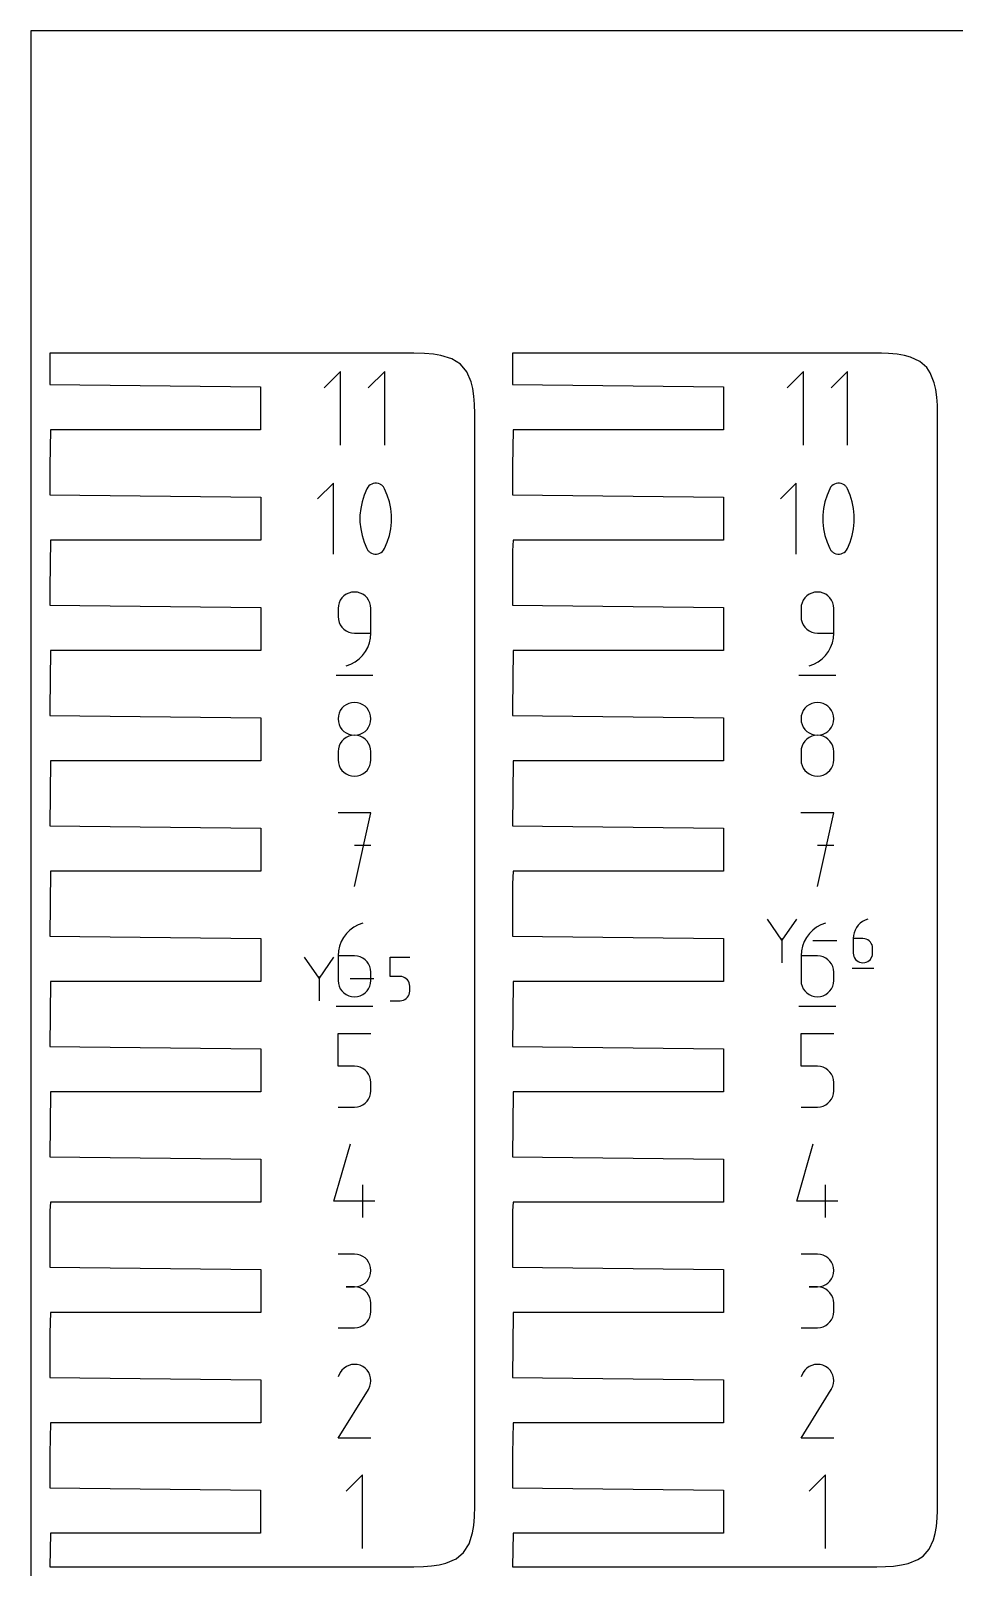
# Model space of a CAD drawing. Extents: x 0 to 38, y 0 to 25.5.
# Drawn here: x 0 to 3.04, y 20.44 to 25.5 of the extents above; entities that cross this region are included whole.
import ezdxf

# ---------------------------------------------------------------- set-up
doc = ezdxf.new("R2010")
doc.units = 0

msp = doc.modelspace()

# ---------------------------------------------------------------- linework, layer by layer
at = {"layer": 'annotation', "color": 1}
for p, q in [((1.020674, 24.377282), (0.966608, 24.3232)), ((1.020674, 24.134082), (1.020674, 24.377282)), ((1.165941, 24.377282), (1.111874, 24.3232)), ((1.165941, 24.134082), (1.165941, 24.377282)), ((2.545674, 24.377282), (2.491608, 24.3232)), ((2.545674, 24.134082), (2.545674, 24.377282)), ((2.690941, 24.377282), (2.636874, 24.3232)), ((2.690941, 24.134082), (2.690941, 24.377282)), ((0.996891, 24.009028), (0.944878, 23.957)), ((0.996891, 23.775063), (0.996891, 24.009028)), ((1.123105, 24.005971), (1.118227, 24.0033)), ((1.128352, 24.007775), (1.123105, 24.005971)), ((1.133845, 24.008671), (1.128352, 24.007775)), ((1.139458, 24.008618), (1.133845, 24.008671)), ((1.145068, 24.007573), (1.139458, 24.008618)), ((1.150548, 24.005497), (1.145068, 24.007573)), ((1.152646, 24.004394), (1.150548, 24.005497)), ((1.150548, 24.005497), (1.150548, 24.005497)), ((1.15466, 24.003128), (1.152646, 24.004394)), ((2.521891, 24.009028), (2.469878, 23.957)), ((2.521891, 23.775063), (2.521891, 24.009028)), ((2.648104, 24.005971), (2.643227, 24.0033)), ((2.653352, 24.007775), (2.648104, 24.005971)), ((2.658845, 24.008671), (2.653352, 24.007775)), ((2.664458, 24.008618), (2.658845, 24.008671)), ((2.670067, 24.007573), (2.664458, 24.008618)), ((2.675548, 24.005497), (2.670067, 24.007573)), ((2.677646, 24.004394), (2.675548, 24.005497)), ((2.675548, 24.005497), (2.675548, 24.005497)), ((2.67966, 24.003128), (2.677646, 24.004394)), ((1.098091, 23.969411), (1.091365, 23.947709)), ((1.10706, 23.990501), (1.098091, 23.969411)), ((1.11008, 23.995524), (1.10706, 23.990501)), ((1.10706, 23.990501), (1.10706, 23.990501)), ((1.113844, 23.999804), (1.11008, 23.995524)), ((1.118227, 24.0033), (1.113844, 23.999804)), ((1.156579, 24.001707), (1.15466, 24.003128)), ((1.158393, 24.000143), (1.156579, 24.001707)), ((1.160094, 23.998445), (1.158393, 24.000143)), ((1.16167, 23.996624), (1.160094, 23.998445)), ((1.163113, 23.994688), (1.16167, 23.996624)), ((1.164412, 23.992649), (1.163113, 23.994688)), ((1.165558, 23.990516), (1.164412, 23.992649)), ((1.17457, 23.969382), (1.165558, 23.990516)), ((1.165558, 23.990516), (1.165558, 23.990516)), ((1.181329, 23.947647), (1.17457, 23.969382)), ((2.623091, 23.969411), (2.616365, 23.947709)), ((2.63206, 23.990501), (2.623091, 23.969411)), ((2.63508, 23.995524), (2.63206, 23.990501)), ((2.63206, 23.990501), (2.63206, 23.990501)), ((2.638844, 23.999804), (2.63508, 23.995524)), ((2.643227, 24.0033), (2.638844, 23.999804)), ((2.681579, 24.001707), (2.67966, 24.003128)), ((2.683393, 24.000143), (2.681579, 24.001707)), ((2.685093, 23.998445), (2.683393, 24.000143)), ((2.68667, 23.996624), (2.685093, 23.998445)), ((2.688113, 23.994688), (2.68667, 23.996624)), ((2.689412, 23.992649), (2.688113, 23.994688)), ((2.690558, 23.990516), (2.689412, 23.992649)), ((2.69957, 23.969382), (2.690558, 23.990516)), ((2.690558, 23.990516), (2.690558, 23.990516)), ((2.706329, 23.947647), (2.69957, 23.969382)), ((1.08688, 23.925568), (1.084638, 23.903162)), ((1.084638, 23.903162), (1.084638, 23.880663)), ((1.091365, 23.947709), (1.08688, 23.925568)), ((1.185835, 23.925485), (1.181329, 23.947647)), ((1.188088, 23.903068), (1.185835, 23.925485)), ((1.188088, 23.880569), (1.188088, 23.903068)), ((2.61188, 23.925568), (2.609638, 23.903162)), ((2.609638, 23.903162), (2.609638, 23.880663)), ((2.616365, 23.947709), (2.61188, 23.925568)), ((2.710835, 23.925485), (2.706329, 23.947647)), ((2.713088, 23.903068), (2.710835, 23.925485)), ((2.713088, 23.880569), (2.713088, 23.903068)), ((1.084638, 23.880663), (1.08688, 23.858244)), ((1.08688, 23.858244), (1.091365, 23.83608)), ((1.181329, 23.836018), (1.185835, 23.858161)), ((1.185835, 23.858161), (1.188088, 23.880569)), ((2.609638, 23.880663), (2.61188, 23.858244)), ((2.61188, 23.858244), (2.616365, 23.83608)), ((2.706329, 23.836018), (2.710835, 23.858161)), ((2.710835, 23.858161), (2.713088, 23.880569)), ((1.091365, 23.83608), (1.098091, 23.814341)), ((1.098091, 23.814341), (1.10706, 23.793203)), ((1.165558, 23.793218), (1.17457, 23.814313)), ((1.17457, 23.814313), (1.181329, 23.836018)), ((2.616365, 23.83608), (2.623091, 23.814341)), ((2.623091, 23.814341), (2.63206, 23.793203)), ((2.690558, 23.793218), (2.69957, 23.814313)), ((2.69957, 23.814313), (2.706329, 23.836018)), ((1.10706, 23.793203), (1.10706, 23.793203)), ((1.10706, 23.793203), (1.108202, 23.791074)), ((1.108202, 23.791074), (1.109491, 23.789045)), ((1.109491, 23.789045), (1.110923, 23.787122)), ((1.110923, 23.787122), (1.112492, 23.785311)), ((1.112492, 23.785311), (1.114193, 23.783618)), ((1.114193, 23.783618), (1.11602, 23.782049)), ((1.11602, 23.782049), (1.117967, 23.78061)), ((1.117967, 23.78061), (1.120029, 23.779308)), ((1.120029, 23.779308), (1.122201, 23.778149)), ((1.122201, 23.778149), (1.122201, 23.778149)), ((1.122201, 23.778149), (1.127639, 23.776117)), ((1.127639, 23.776117), (1.133216, 23.775107)), ((1.133216, 23.775107), (1.138806, 23.775078)), ((1.138806, 23.775078), (1.144282, 23.775991)), ((1.144282, 23.775991), (1.14952, 23.777802)), ((1.14952, 23.777802), (1.154393, 23.780472)), ((1.154393, 23.780472), (1.158774, 23.783958)), ((1.158774, 23.783958), (1.162538, 23.788221)), ((1.162538, 23.788221), (1.165558, 23.793218)), ((1.165558, 23.793218), (1.165558, 23.793218)), ((2.63206, 23.793203), (2.63206, 23.793203)), ((2.63206, 23.793203), (2.633201, 23.791074)), ((2.633201, 23.791074), (2.634491, 23.789045)), ((2.634491, 23.789045), (2.635923, 23.787122)), ((2.635923, 23.787122), (2.637492, 23.785311)), ((2.637492, 23.785311), (2.639193, 23.783618)), ((2.639193, 23.783618), (2.641019, 23.782049)), ((2.641019, 23.782049), (2.642967, 23.78061)), ((2.642967, 23.78061), (2.645029, 23.779308)), ((2.645029, 23.779308), (2.647201, 23.778149)), ((2.647201, 23.778149), (2.647201, 23.778149)), ((2.647201, 23.778149), (2.652639, 23.776117)), ((2.652639, 23.776117), (2.658216, 23.775107)), ((2.658216, 23.775107), (2.663805, 23.775078)), ((2.663805, 23.775078), (2.669282, 23.775991)), ((2.669282, 23.775991), (2.67452, 23.777802)), ((2.67452, 23.777802), (2.679392, 23.780472)), ((2.679392, 23.780472), (2.683774, 23.783958)), ((2.683774, 23.783958), (2.687537, 23.788221)), ((2.687537, 23.788221), (2.690558, 23.793218)), ((2.690558, 23.793218), (2.690558, 23.793218)), ((1.066454, 23.650009), (1.056761, 23.649137)), ((1.076167, 23.649137), (1.066454, 23.650009)), ((1.066454, 23.650009), (1.066454, 23.650009)), ((2.591454, 23.650009), (2.581761, 23.649137)), ((2.601167, 23.649137), (2.591454, 23.650009)), ((2.591454, 23.650009), (2.591454, 23.650009)), ((1.013321, 23.605643), (1.012449, 23.595927)), ((1.015834, 23.61479), (1.013321, 23.605643)), ((1.019834, 23.623214), (1.015834, 23.61479)), ((1.025168, 23.630763), (1.019834, 23.623214)), ((1.031682, 23.637283), (1.025168, 23.630763)), ((1.039221, 23.642621), (1.031682, 23.637283)), ((1.047632, 23.646623), (1.039221, 23.642621)), ((1.056761, 23.649137), (1.047632, 23.646623)), ((1.085307, 23.646623), (1.076167, 23.649137)), ((1.093721, 23.642621), (1.085307, 23.646623)), ((1.101258, 23.637283), (1.093721, 23.642621)), ((1.107765, 23.630763), (1.101258, 23.637283)), ((1.113091, 23.623214), (1.107765, 23.630763)), ((1.117083, 23.61479), (1.113091, 23.623214)), ((1.11959, 23.605643), (1.117083, 23.61479)), ((1.12046, 23.595927), (1.11959, 23.605643)), ((2.538321, 23.605643), (2.537449, 23.595927)), ((2.540834, 23.61479), (2.538321, 23.605643)), ((2.544834, 23.623214), (2.540834, 23.61479)), ((2.550168, 23.630763), (2.544834, 23.623214)), ((2.556682, 23.637283), (2.550168, 23.630763)), ((2.564221, 23.642621), (2.556682, 23.637283)), ((2.572632, 23.646623), (2.564221, 23.642621)), ((2.581761, 23.649137), (2.572632, 23.646623)), ((2.610307, 23.646623), (2.601167, 23.649137)), ((2.618721, 23.642621), (2.610307, 23.646623)), ((2.626258, 23.637283), (2.618721, 23.642621)), ((2.632765, 23.630763), (2.626258, 23.637283)), ((2.638091, 23.623214), (2.632765, 23.630763)), ((2.642083, 23.61479), (2.638091, 23.623214)), ((2.64459, 23.605643), (2.642083, 23.61479)), ((2.64546, 23.595927), (2.64459, 23.605643)), ((1.012449, 23.595927), (1.012449, 23.568887)), ((1.012449, 23.568887), (1.012449, 23.568887)), ((1.012449, 23.568887), (1.013321, 23.559171)), ((1.013321, 23.559171), (1.015834, 23.550026)), ((1.015834, 23.550026), (1.019834, 23.541604)), ((1.12046, 23.51482), (1.12046, 23.595927)), ((1.12046, 23.595927), (1.12046, 23.595927)), ((2.537449, 23.595927), (2.537449, 23.568887)), ((2.537449, 23.568887), (2.537449, 23.568887)), ((2.537449, 23.568887), (2.538321, 23.559171)), ((2.538321, 23.559171), (2.540834, 23.550026)), ((2.540834, 23.550026), (2.544834, 23.541604)), ((2.64546, 23.51482), (2.64546, 23.595927)), ((2.64546, 23.595927), (2.64546, 23.595927)), ((1.019834, 23.541604), (1.025168, 23.534058)), ((1.025168, 23.534058), (1.031682, 23.52754)), ((1.031682, 23.52754), (1.039221, 23.522205)), ((1.039221, 23.522205), (1.047632, 23.518204)), ((1.047632, 23.518204), (1.056761, 23.515692)), ((1.056761, 23.515692), (1.066454, 23.51482)), ((1.066454, 23.51482), (1.12046, 23.51482)), ((1.115774, 23.482662), (1.119264, 23.498423)), ((1.119264, 23.498423), (1.12046, 23.51482)), ((2.544834, 23.541604), (2.550168, 23.534058)), ((2.550168, 23.534058), (2.556682, 23.52754)), ((2.556682, 23.52754), (2.564221, 23.522205)), ((2.564221, 23.522205), (2.572632, 23.518204)), ((2.572632, 23.518204), (2.581761, 23.515692)), ((2.581761, 23.515692), (2.591454, 23.51482)), ((2.591454, 23.51482), (2.64546, 23.51482)), ((2.640774, 23.482662), (2.644264, 23.498423)), ((2.644264, 23.498423), (2.64546, 23.51482)), ((1.093009, 23.441181), (1.1025, 23.453843)), ((1.1025, 23.453843), (1.110138, 23.467736)), ((1.110138, 23.467736), (1.115774, 23.482662)), ((2.618008, 23.441181), (2.6275, 23.453843)), ((2.6275, 23.453843), (2.635138, 23.467736)), ((2.635138, 23.467736), (2.640774, 23.482662)), ((1.039429, 23.406809), (1.054873, 23.412564)), ((1.039429, 23.406809), (1.039429, 23.406809)), ((1.054873, 23.412564), (1.069048, 23.420343)), ((1.069048, 23.420343), (1.081809, 23.429948)), ((1.081809, 23.429948), (1.093009, 23.441181)), ((2.564428, 23.406809), (2.579872, 23.412564)), ((2.564428, 23.406809), (2.564428, 23.406809)), ((2.579872, 23.412564), (2.594048, 23.420343)), ((2.594048, 23.420343), (2.606809, 23.429948)), ((2.606809, 23.429948), (2.618008, 23.441181)), ((1.0057, 23.376409), (1.1273, 23.376409)), ((2.5307, 23.376409), (2.6523, 23.376409)), ((1.015847, 23.250928), (1.013335, 23.241816)), ((1.019846, 23.259325), (1.015847, 23.250928)), ((1.025179, 23.266855), (1.019846, 23.259325)), ((1.031691, 23.273362), (1.025179, 23.266855)), ((1.03923, 23.278693), (1.031691, 23.273362)), ((1.047641, 23.282691), (1.03923, 23.278693)), ((1.056772, 23.285204), (1.047641, 23.282691)), ((1.066469, 23.286075), (1.056772, 23.285204)), ((1.076166, 23.285204), (1.066469, 23.286075)), ((1.066469, 23.286075), (1.066469, 23.286075)), ((1.085297, 23.282691), (1.076166, 23.285204)), ((1.093709, 23.278693), (1.085297, 23.282691)), ((1.101248, 23.273362), (1.093709, 23.278693)), ((1.10776, 23.266855), (1.101248, 23.273362)), ((1.113093, 23.259325), (1.10776, 23.266855)), ((1.117092, 23.250928), (1.113093, 23.259325)), ((1.119603, 23.241816), (1.117092, 23.250928)), ((2.540847, 23.250928), (2.538335, 23.241816)), ((2.544846, 23.259325), (2.540847, 23.250928)), ((2.550178, 23.266855), (2.544846, 23.259325)), ((2.556691, 23.273362), (2.550178, 23.266855)), ((2.56423, 23.278693), (2.556691, 23.273362)), ((2.572641, 23.282691), (2.56423, 23.278693)), ((2.581772, 23.285204), (2.572641, 23.282691)), ((2.591469, 23.286075), (2.581772, 23.285204)), ((2.601166, 23.285204), (2.591469, 23.286075)), ((2.591469, 23.286075), (2.591469, 23.286075)), ((2.610297, 23.282691), (2.601166, 23.285204)), ((2.618709, 23.278693), (2.610297, 23.282691)), ((2.626248, 23.273362), (2.618709, 23.278693)), ((2.63276, 23.266855), (2.626248, 23.273362)), ((2.638092, 23.259325), (2.63276, 23.266855)), ((2.642091, 23.250928), (2.638092, 23.259325)), ((2.644603, 23.241816), (2.642091, 23.250928)), ((1.013335, 23.241816), (1.012464, 23.232146)), ((1.012464, 23.232146), (1.012464, 23.232146)), ((1.012464, 23.232146), (1.013336, 23.222431)), ((1.013336, 23.222431), (1.015849, 23.213284)), ((1.015849, 23.213284), (1.01985, 23.20486)), ((1.01985, 23.20486), (1.025184, 23.197311)), ((1.025184, 23.197311), (1.031697, 23.190791)), ((1.101242, 23.190791), (1.107755, 23.197311)), ((1.107755, 23.197311), (1.113089, 23.20486)), ((1.113089, 23.20486), (1.11709, 23.213284)), ((1.11709, 23.213284), (1.119603, 23.222431)), ((1.120475, 23.232146), (1.119603, 23.241816)), ((1.119603, 23.222431), (1.120475, 23.232146)), ((1.120475, 23.232146), (1.120475, 23.232146)), ((2.538335, 23.241816), (2.537464, 23.232146)), ((2.537464, 23.232146), (2.537464, 23.232146)), ((2.537464, 23.232146), (2.538336, 23.222431)), ((2.538336, 23.222431), (2.540849, 23.213284)), ((2.540849, 23.213284), (2.544849, 23.20486)), ((2.544849, 23.20486), (2.550184, 23.197311)), ((2.550184, 23.197311), (2.556697, 23.190791)), ((2.626241, 23.190791), (2.632755, 23.197311)), ((2.632755, 23.197311), (2.638089, 23.20486)), ((2.638089, 23.20486), (2.64209, 23.213284)), ((2.64209, 23.213284), (2.644603, 23.222431)), ((2.645475, 23.232146), (2.644603, 23.241816)), ((2.644603, 23.222431), (2.645475, 23.232146)), ((2.645475, 23.232146), (2.645475, 23.232146)), ((1.019846, 23.151274), (1.015847, 23.142852)), ((1.025179, 23.158821), (1.019846, 23.151274)), ((1.031691, 23.165339), (1.025179, 23.158821)), ((1.03923, 23.170676), (1.031691, 23.165339)), ((1.031697, 23.190791), (1.039237, 23.185453)), ((1.047641, 23.174679), (1.03923, 23.170676)), ((1.039237, 23.185453), (1.047648, 23.18145)), ((1.056772, 23.177192), (1.047641, 23.174679)), ((1.047648, 23.18145), (1.056776, 23.178936)), ((1.066469, 23.178064), (1.056772, 23.177192)), ((1.056776, 23.178936), (1.066469, 23.178064)), ((1.066469, 23.178064), (1.076162, 23.178936)), ((1.076166, 23.177193), (1.066469, 23.178064)), ((1.066469, 23.178064), (1.066469, 23.178064)), ((1.066469, 23.178064), (1.066469, 23.178064)), ((1.076162, 23.178936), (1.085291, 23.18145)), ((1.085297, 23.17468), (1.076166, 23.177193)), ((1.085291, 23.18145), (1.093702, 23.185453)), ((1.093709, 23.17068), (1.085297, 23.17468)), ((1.093702, 23.185453), (1.101242, 23.190791)), ((1.101248, 23.165344), (1.093709, 23.17068)), ((1.10776, 23.158827), (1.101248, 23.165344)), ((1.113093, 23.151281), (1.10776, 23.158827)), ((1.117092, 23.142858), (1.113093, 23.151281)), ((2.544846, 23.151274), (2.540847, 23.142852)), ((2.550178, 23.158821), (2.544846, 23.151274)), ((2.556691, 23.165339), (2.550178, 23.158821)), ((2.56423, 23.170676), (2.556691, 23.165339)), ((2.556697, 23.190791), (2.564236, 23.185453)), ((2.572641, 23.174679), (2.56423, 23.170676)), ((2.564236, 23.185453), (2.572647, 23.18145)), ((2.581772, 23.177192), (2.572641, 23.174679)), ((2.572647, 23.18145), (2.581776, 23.178936)), ((2.591469, 23.178064), (2.581772, 23.177192)), ((2.581776, 23.178936), (2.591469, 23.178064)), ((2.591469, 23.178064), (2.601162, 23.178936)), ((2.601166, 23.177193), (2.591469, 23.178064)), ((2.591469, 23.178064), (2.591469, 23.178064)), ((2.591469, 23.178064), (2.591469, 23.178064)), ((2.601162, 23.178936), (2.610291, 23.18145)), ((2.610297, 23.17468), (2.601166, 23.177193)), ((2.610291, 23.18145), (2.618702, 23.185453)), ((2.618709, 23.17068), (2.610297, 23.17468)), ((2.618702, 23.185453), (2.626241, 23.190791)), ((2.626248, 23.165344), (2.618709, 23.17068)), ((2.63276, 23.158827), (2.626248, 23.165344)), ((2.638092, 23.151281), (2.63276, 23.158827)), ((2.642091, 23.142858), (2.638092, 23.151281)), ((1.013335, 23.133709), (1.012464, 23.123998)), ((1.012464, 23.123998), (1.012464, 23.097094)), ((1.012464, 23.097094), (1.012464, 23.097094)), ((1.012464, 23.097094), (1.013336, 23.087384)), ((1.015847, 23.142852), (1.013335, 23.133709)), ((1.119603, 23.133713), (1.117092, 23.142858)), ((1.120475, 23.123998), (1.119603, 23.133713)), ((1.119603, 23.087384), (1.120475, 23.097094)), ((1.120475, 23.097094), (1.120475, 23.123998)), ((1.120475, 23.123998), (1.120475, 23.123998)), ((2.538335, 23.133709), (2.537464, 23.123998)), ((2.537464, 23.123998), (2.537464, 23.097094)), ((2.537464, 23.097094), (2.537464, 23.097094)), ((2.537464, 23.097094), (2.538336, 23.087384)), ((2.540847, 23.142852), (2.538335, 23.133709)), ((2.644603, 23.133713), (2.642091, 23.142858)), ((2.645475, 23.123998), (2.644603, 23.133713)), ((2.644603, 23.087384), (2.645475, 23.097094)), ((2.645475, 23.097094), (2.645475, 23.123998)), ((2.645475, 23.123998), (2.645475, 23.123998)), ((1.013336, 23.087384), (1.015849, 23.078251)), ((1.015849, 23.078251), (1.01985, 23.069847)), ((1.01985, 23.069847), (1.025184, 23.062323)), ((1.025184, 23.062323), (1.031697, 23.055828)), ((1.031697, 23.055828), (1.039237, 23.050514)), ((1.039237, 23.050514), (1.047648, 23.046532)), ((1.047648, 23.046532), (1.056776, 23.044032)), ((1.056776, 23.044032), (1.066469, 23.043165)), ((1.066469, 23.043165), (1.076162, 23.044032)), ((1.066469, 23.043165), (1.066469, 23.043165)), ((1.076162, 23.044032), (1.085291, 23.046532)), ((1.085291, 23.046532), (1.093702, 23.050514)), ((1.093702, 23.050514), (1.101242, 23.055828)), ((1.101242, 23.055828), (1.107755, 23.062323)), ((1.107755, 23.062323), (1.113089, 23.069847)), ((1.113089, 23.069847), (1.11709, 23.078251)), ((1.11709, 23.078251), (1.119603, 23.087384)), ((2.538336, 23.087384), (2.540849, 23.078251)), ((2.540849, 23.078251), (2.544849, 23.069847)), ((2.544849, 23.069847), (2.550184, 23.062323)), ((2.550184, 23.062323), (2.556697, 23.055828)), ((2.556697, 23.055828), (2.564236, 23.050514)), ((2.564236, 23.050514), (2.572647, 23.046532)), ((2.572647, 23.046532), (2.581776, 23.044032)), ((2.581776, 23.044032), (2.591469, 23.043165)), ((2.591469, 23.043165), (2.601162, 23.044032)), ((2.591469, 23.043165), (2.591469, 23.043165)), ((2.601162, 23.044032), (2.610291, 23.046532)), ((2.610291, 23.046532), (2.618702, 23.050514)), ((2.618702, 23.050514), (2.626241, 23.055828)), ((2.626241, 23.055828), (2.632755, 23.062323)), ((2.632755, 23.062323), (2.638089, 23.069847)), ((2.638089, 23.069847), (2.64209, 23.078251)), ((2.64209, 23.078251), (2.644603, 23.087384)), ((1.120536, 22.922736), (1.012388, 22.922736)), ((1.066469, 22.679536), (1.120536, 22.922736)), ((2.645536, 22.922736), (2.537388, 22.922736)), ((2.591469, 22.679536), (2.645536, 22.922736)), ((1.120536, 22.814436), (1.066469, 22.814436)), ((2.645536, 22.814436), (2.591469, 22.814436)), ((1.051142, 22.535848), (1.039931, 22.52459)), ((1.063918, 22.545483), (1.051142, 22.535848)), ((1.078115, 22.553299), (1.063918, 22.545483)), ((1.093587, 22.5591), (1.078115, 22.553299)), ((1.093587, 22.5591), (1.093587, 22.5591)), ((2.474655, 22.502549), (2.426617, 22.572018)), ((2.522684, 22.572018), (2.474655, 22.502549)), ((2.576142, 22.535848), (2.564931, 22.52459)), ((2.588918, 22.545483), (2.576142, 22.535848)), ((2.603115, 22.553299), (2.588918, 22.545483)), ((2.618586, 22.5591), (2.603115, 22.553299)), ((2.618586, 22.5591), (2.618586, 22.5591)), ((2.715558, 22.535824), (2.712219, 22.526969)), ((2.720084, 22.544065), (2.715558, 22.535824)), ((2.725709, 22.551578), (2.720084, 22.544065)), ((2.732348, 22.558245), (2.725709, 22.551578)), ((2.739914, 22.56395), (2.732348, 22.558245)), ((2.74832, 22.568578), (2.739914, 22.56395)), ((2.757482, 22.572013), (2.74832, 22.568578)), ((2.757482, 22.572013), (2.757482, 22.572013)), ((1.022789, 22.497986), (1.01715, 22.483032)), ((1.030431, 22.511904), (1.022789, 22.497986)), ((1.039931, 22.52459), (1.030431, 22.511904)), ((2.474655, 22.508139), (2.474655, 22.427995)), ((2.547789, 22.497986), (2.54215, 22.483032)), ((2.555431, 22.511904), (2.547789, 22.497986)), ((2.564931, 22.52459), (2.555431, 22.511904)), ((2.655452, 22.500006), (2.576708, 22.500006)), ((2.710152, 22.517616), (2.709444, 22.507882)), ((2.709444, 22.507882), (2.709444, 22.460015)), ((2.741424, 22.507882), (2.709444, 22.507882)), ((2.712219, 22.526969), (2.710152, 22.517616)), ((2.747176, 22.507368), (2.741424, 22.507882)), ((2.752588, 22.505888), (2.747176, 22.507368)), ((2.757571, 22.50353), (2.752588, 22.505888)), ((2.762034, 22.500383), (2.757571, 22.50353)), ((2.765887, 22.496537), (2.762034, 22.500383)), ((2.769041, 22.492081), (2.765887, 22.496537)), ((2.771405, 22.487105), (2.769041, 22.492081)), ((2.772889, 22.481697), (2.771405, 22.487105)), ((0.949655, 22.377536), (0.901617, 22.447005)), ((0.997684, 22.447005), (0.949655, 22.377536)), ((1.01366, 22.467238), (1.012464, 22.450799)), ((1.012464, 22.450799), (1.012464, 22.369967)), ((1.066469, 22.450799), (1.012464, 22.450799)), ((1.01715, 22.483032), (1.01366, 22.467238)), ((1.076182, 22.449933), (1.066469, 22.450799)), ((1.085322, 22.447433), (1.076182, 22.449933)), ((1.093736, 22.44345), (1.085322, 22.447433)), ((1.101273, 22.438137), (1.093736, 22.44345)), ((1.10778, 22.431642), (1.101273, 22.438137)), ((1.184444, 22.382869), (1.184444, 22.447001)), ((1.184444, 22.447001), (1.248404, 22.447001)), ((2.53866, 22.467238), (2.537464, 22.450799)), ((2.537464, 22.450799), (2.537464, 22.369967)), ((2.591469, 22.450799), (2.537464, 22.450799)), ((2.54215, 22.483032), (2.53866, 22.467238)), ((2.601182, 22.449933), (2.591469, 22.450799)), ((2.610322, 22.447433), (2.601182, 22.449933)), ((2.618736, 22.44345), (2.610322, 22.447433)), ((2.626273, 22.438137), (2.618736, 22.44345)), ((2.63278, 22.431642), (2.626273, 22.438137)), ((2.709444, 22.460015), (2.709444, 22.460015)), ((2.709444, 22.460015), (2.70996, 22.454262)), ((2.70996, 22.454262), (2.711449, 22.448847)), ((2.711449, 22.448847), (2.713817, 22.44386)), ((2.713817, 22.44386), (2.716976, 22.439391)), ((2.716976, 22.439391), (2.720833, 22.435531)), ((2.720833, 22.435531), (2.725298, 22.432372)), ((2.757571, 22.432372), (2.762034, 22.435531)), ((2.762034, 22.435531), (2.765887, 22.439391)), ((2.765887, 22.439391), (2.769041, 22.44386)), ((2.769041, 22.44386), (2.771405, 22.448847)), ((2.771405, 22.448847), (2.772889, 22.454262)), ((2.773404, 22.475947), (2.772889, 22.481697)), ((2.772889, 22.454262), (2.773404, 22.460015)), ((2.773404, 22.460015), (2.773404, 22.475947)), ((2.773404, 22.475947), (2.773404, 22.475947)), ((1.113106, 22.424117), (1.10778, 22.431642)), ((1.117099, 22.415713), (1.113106, 22.424117)), ((1.119605, 22.406581), (1.117099, 22.415713)), ((1.120475, 22.39687), (1.119605, 22.406581)), ((1.120475, 22.369967), (1.120475, 22.39687)), ((1.120475, 22.39687), (1.120475, 22.39687)), ((2.638106, 22.424117), (2.63278, 22.431642)), ((2.642098, 22.415713), (2.638106, 22.424117)), ((2.644605, 22.406581), (2.642098, 22.415713)), ((2.645475, 22.39687), (2.644605, 22.406581)), ((2.645475, 22.369967), (2.645475, 22.39687)), ((2.645475, 22.39687), (2.645475, 22.39687)), ((2.705439, 22.409997), (2.777446, 22.409997)), ((2.725298, 22.432372), (2.730278, 22.430003)), ((2.730278, 22.430003), (2.735684, 22.428515)), ((2.735684, 22.428515), (2.741424, 22.427999)), ((2.741424, 22.427999), (2.747176, 22.428515)), ((2.741424, 22.427999), (2.741424, 22.427999)), ((2.747176, 22.428515), (2.752588, 22.430003)), ((2.752588, 22.430003), (2.757571, 22.432372)), ((0.949655, 22.383127), (0.949655, 22.302982)), ((1.012464, 22.369967), (1.012464, 22.369967)), ((1.012464, 22.369967), (1.013336, 22.360251)), ((1.013336, 22.360251), (1.015849, 22.351106)), ((1.015849, 22.351106), (1.01985, 22.342684)), ((1.01985, 22.342684), (1.025184, 22.335137)), ((1.025184, 22.335137), (1.031697, 22.32862)), ((1.130452, 22.374994), (1.051708, 22.374994)), ((1.101273, 22.32862), (1.10778, 22.335137)), ((1.10778, 22.335137), (1.113106, 22.342684)), ((1.113106, 22.342684), (1.117099, 22.351106)), ((1.117099, 22.351106), (1.119605, 22.360251)), ((1.119605, 22.360251), (1.120475, 22.369967)), ((1.216424, 22.382869), (1.184444, 22.382869)), ((1.222166, 22.382356), (1.216424, 22.382869)), ((1.227574, 22.380876), (1.222166, 22.382356)), ((1.232555, 22.378517), (1.227574, 22.380876)), ((1.237019, 22.375371), (1.232555, 22.378517)), ((1.240875, 22.371525), (1.237019, 22.375371)), ((1.244033, 22.367069), (1.240875, 22.371525)), ((1.246401, 22.362092), (1.244033, 22.367069)), ((1.247888, 22.356684), (1.246401, 22.362092)), ((1.248404, 22.350934), (1.247888, 22.356684)), ((1.247888, 22.32925), (1.248404, 22.335003)), ((1.248404, 22.335003), (1.248404, 22.350934)), ((1.248404, 22.350934), (1.248404, 22.350934)), ((2.537464, 22.369967), (2.537464, 22.369967)), ((2.537464, 22.369967), (2.538336, 22.360251)), ((2.538336, 22.360251), (2.540849, 22.351106)), ((2.540849, 22.351106), (2.544849, 22.342684)), ((2.544849, 22.342684), (2.550184, 22.335137)), ((2.550184, 22.335137), (2.556697, 22.32862)), ((2.626273, 22.32862), (2.63278, 22.335137)), ((2.63278, 22.335137), (2.638106, 22.342684)), ((2.638106, 22.342684), (2.642098, 22.351106)), ((2.642098, 22.351106), (2.644605, 22.360251)), ((2.644605, 22.360251), (2.645475, 22.369967)), ((1.0057, 22.2855), (1.1273, 22.2855)), ((1.031697, 22.32862), (1.039237, 22.323285)), ((1.039237, 22.323285), (1.047648, 22.319284)), ((1.047648, 22.319284), (1.056777, 22.316772)), ((1.056777, 22.316772), (1.066469, 22.3159)), ((1.066469, 22.3159), (1.076182, 22.316772)), ((1.066469, 22.3159), (1.066469, 22.3159)), ((1.076182, 22.316772), (1.085322, 22.319284)), ((1.085322, 22.319284), (1.093736, 22.323285)), ((1.093736, 22.323285), (1.101273, 22.32862)), ((1.184444, 22.302987), (1.216424, 22.302987)), ((1.216424, 22.302987), (1.222164, 22.303503)), ((1.216424, 22.302987), (1.216424, 22.302987)), ((1.222164, 22.303503), (1.22757, 22.30499)), ((1.22757, 22.30499), (1.232551, 22.307359)), ((1.232551, 22.307359), (1.237015, 22.310519)), ((1.237015, 22.310519), (1.240872, 22.314378)), ((1.240872, 22.314378), (1.244031, 22.318847)), ((1.244031, 22.318847), (1.2464, 22.323834)), ((1.2464, 22.323834), (1.247888, 22.32925)), ((2.5307, 22.2855), (2.6523, 22.2855)), ((2.556697, 22.32862), (2.564236, 22.323285)), ((2.564236, 22.323285), (2.572647, 22.319284)), ((2.572647, 22.319284), (2.581776, 22.316772)), ((2.581776, 22.316772), (2.591469, 22.3159)), ((2.591469, 22.3159), (2.601182, 22.316772)), ((2.591469, 22.3159), (2.591469, 22.3159)), ((2.601182, 22.316772), (2.610322, 22.319284)), ((2.610322, 22.319284), (2.618736, 22.323285)), ((2.618736, 22.323285), (2.626273, 22.32862)), ((1.012464, 22.087163), (1.012464, 22.195464)), ((1.012464, 22.195464), (1.120475, 22.195464)), ((2.537464, 22.087163), (2.537464, 22.195464)), ((2.537464, 22.195464), (2.645475, 22.195464)), ((1.066469, 22.087163), (1.012464, 22.087163)), ((1.076166, 22.086296), (1.066469, 22.087163)), ((1.085297, 22.083796), (1.076166, 22.086296)), ((1.093709, 22.079814), (1.085297, 22.083796)), ((2.591469, 22.087163), (2.537464, 22.087163)), ((2.601166, 22.086296), (2.591469, 22.087163)), ((2.610297, 22.083796), (2.601166, 22.086296)), ((2.618709, 22.079814), (2.610297, 22.083796)), ((1.101248, 22.0745), (1.093709, 22.079814)), ((1.10776, 22.068006), (1.101248, 22.0745)), ((1.113093, 22.060481), (1.10776, 22.068006)), ((1.117092, 22.052077), (1.113093, 22.060481)), ((1.119603, 22.042944), (1.117092, 22.052077)), ((1.120475, 22.033234), (1.119603, 22.042944)), ((1.120475, 22.00633), (1.120475, 22.033234)), ((1.120475, 22.033234), (1.120475, 22.033234)), ((2.626248, 22.0745), (2.618709, 22.079814)), ((2.63276, 22.068006), (2.626248, 22.0745)), ((2.638092, 22.060481), (2.63276, 22.068006)), ((2.642091, 22.052077), (2.638092, 22.060481)), ((2.644603, 22.042944), (2.642091, 22.052077)), ((2.645475, 22.033234), (2.644603, 22.042944)), ((2.645475, 22.00633), (2.645475, 22.033234)), ((2.645475, 22.033234), (2.645475, 22.033234)), ((1.107755, 21.971501), (1.113089, 21.979048)), ((1.113089, 21.979048), (1.11709, 21.98747)), ((1.11709, 21.98747), (1.119603, 21.996615)), ((1.119603, 21.996615), (1.120475, 22.00633)), ((2.632755, 21.971501), (2.638089, 21.979048)), ((2.638089, 21.979048), (2.64209, 21.98747)), ((2.64209, 21.98747), (2.644603, 21.996615)), ((2.644603, 21.996615), (2.645475, 22.00633)), ((1.012464, 21.952264), (1.066469, 21.952264)), ((1.066469, 21.952264), (1.076162, 21.953135)), ((1.066469, 21.952264), (1.066469, 21.952264)), ((1.076162, 21.953135), (1.085291, 21.955648)), ((1.085291, 21.955648), (1.093702, 21.959648)), ((1.093702, 21.959648), (1.101242, 21.964984)), ((1.101242, 21.964984), (1.107755, 21.971501)), ((2.537464, 21.952264), (2.591469, 21.952264)), ((2.591469, 21.952264), (2.601162, 21.953135)), ((2.591469, 21.952264), (2.591469, 21.952264)), ((2.601162, 21.953135), (2.610291, 21.955648)), ((2.610291, 21.955648), (2.618702, 21.959648)), ((2.618702, 21.959648), (2.626241, 21.964984)), ((2.626241, 21.964984), (2.632755, 21.971501)), ((0.998951, 21.642694), (1.05288, 21.831827)), ((2.523951, 21.642694), (2.57788, 21.831827)), ((1.09351, 21.588627), (1.09351, 21.696638)), ((2.61851, 21.588627), (2.61851, 21.696638)), ((1.133988, 21.642694), (0.998951, 21.642694)), ((2.658988, 21.642694), (2.523951, 21.642694)), ((1.066469, 21.467909), (1.012464, 21.467909)), ((1.076182, 21.467037), (1.066469, 21.467909)), ((1.085322, 21.464525), (1.076182, 21.467037)), ((1.093736, 21.460526), (1.085322, 21.464525)), ((1.101273, 21.455196), (1.093736, 21.460526)), ((1.10778, 21.448689), (1.101273, 21.455196)), ((1.113106, 21.441159), (1.10778, 21.448689)), ((1.117099, 21.432761), (1.113106, 21.441159)), ((1.119605, 21.42365), (1.117099, 21.432761)), ((1.120475, 21.41398), (1.119605, 21.42365)), ((2.591469, 21.467909), (2.537464, 21.467909)), ((2.601182, 21.467037), (2.591469, 21.467909)), ((2.610322, 21.464525), (2.601182, 21.467037)), ((2.618736, 21.460526), (2.610322, 21.464525)), ((2.626273, 21.455196), (2.618736, 21.460526)), ((2.63278, 21.448689), (2.626273, 21.455196)), ((2.638106, 21.441159), (2.63278, 21.448689)), ((2.642098, 21.432761), (2.638106, 21.441159)), ((2.644605, 21.42365), (2.642098, 21.432761)), ((2.645475, 21.41398), (2.644605, 21.42365)), ((1.093736, 21.367286), (1.101273, 21.372624)), ((1.101273, 21.372624), (1.10778, 21.379144)), ((1.10778, 21.379144), (1.113106, 21.386693)), ((1.113106, 21.386693), (1.117099, 21.395117)), ((1.117099, 21.395117), (1.119605, 21.404264)), ((1.119605, 21.404264), (1.120475, 21.41398)), ((1.120475, 21.41398), (1.120475, 21.41398)), ((2.618736, 21.367286), (2.626273, 21.372624)), ((2.626273, 21.372624), (2.63278, 21.379144)), ((2.63278, 21.379144), (2.638106, 21.386693)), ((2.638106, 21.386693), (2.642098, 21.395117)), ((2.642098, 21.395117), (2.644605, 21.404264)), ((2.644605, 21.404264), (2.645475, 21.41398)), ((2.645475, 21.41398), (2.645475, 21.41398)), ((1.066469, 21.359898), (1.039429, 21.359898)), ((1.039429, 21.359898), (1.066469, 21.359898)), ((1.066469, 21.359898), (1.076182, 21.36077)), ((1.076182, 21.359026), (1.066469, 21.359898)), ((1.066469, 21.359898), (1.066469, 21.359898)), ((1.076182, 21.36077), (1.085322, 21.363284)), ((1.085322, 21.356514), (1.076182, 21.359026)), ((1.085322, 21.363284), (1.093736, 21.367286)), ((1.093736, 21.352515), (1.085322, 21.356514)), ((1.101273, 21.347185), (1.093736, 21.352515)), ((1.10778, 21.340678), (1.101273, 21.347185)), ((1.113106, 21.333148), (1.10778, 21.340678)), ((1.117099, 21.32475), (1.113106, 21.333148)), ((1.119605, 21.315639), (1.117099, 21.32475)), ((2.591469, 21.359898), (2.564428, 21.359898)), ((2.564428, 21.359898), (2.591469, 21.359898)), ((2.591469, 21.359898), (2.601182, 21.36077)), ((2.601182, 21.359026), (2.591469, 21.359898)), ((2.591469, 21.359898), (2.591469, 21.359898)), ((2.601182, 21.36077), (2.610322, 21.363284)), ((2.610322, 21.356514), (2.601182, 21.359026)), ((2.610322, 21.363284), (2.618736, 21.367286)), ((2.618736, 21.352515), (2.610322, 21.356514)), ((2.626273, 21.347185), (2.618736, 21.352515)), ((2.63278, 21.340678), (2.626273, 21.347185)), ((2.638106, 21.333148), (2.63278, 21.340678)), ((2.642098, 21.32475), (2.638106, 21.333148)), ((2.644605, 21.315639), (2.642098, 21.32475)), ((1.120475, 21.305969), (1.119605, 21.315639)), ((1.119605, 21.269254), (1.120475, 21.278928)), ((1.120475, 21.278928), (1.120475, 21.305969)), ((1.120475, 21.305969), (1.120475, 21.305969)), ((2.645475, 21.305969), (2.644605, 21.315639)), ((2.644605, 21.269254), (2.645475, 21.278928)), ((2.645475, 21.278928), (2.645475, 21.305969)), ((2.645475, 21.305969), (2.645475, 21.305969)), ((1.012464, 21.224999), (1.066469, 21.224999)), ((1.066469, 21.224999), (1.076182, 21.22587)), ((1.066469, 21.224999), (1.066469, 21.224999)), ((1.076182, 21.22587), (1.085322, 21.228381)), ((1.085322, 21.228381), (1.093736, 21.232378)), ((1.093736, 21.232378), (1.101273, 21.237707)), ((1.101273, 21.237707), (1.10778, 21.244212)), ((1.10778, 21.244212), (1.113106, 21.251742)), ((1.113106, 21.251742), (1.117099, 21.26014)), ((1.117099, 21.26014), (1.119605, 21.269254)), ((2.537464, 21.224999), (2.591469, 21.224999)), ((2.591469, 21.224999), (2.601182, 21.22587)), ((2.591469, 21.224999), (2.591469, 21.224999)), ((2.601182, 21.22587), (2.610322, 21.228381)), ((2.610322, 21.228381), (2.618736, 21.232378)), ((2.618736, 21.232378), (2.626273, 21.237707)), ((2.626273, 21.237707), (2.63278, 21.244212)), ((2.63278, 21.244212), (2.638106, 21.251742)), ((2.638106, 21.251742), (2.642098, 21.26014)), ((2.642098, 21.26014), (2.644605, 21.269254)), ((1.019708, 21.077512), (1.012616, 21.063907)), ((1.025336, 21.085492), (1.019708, 21.077512)), ((1.032089, 21.092154), (1.025336, 21.085492)), ((1.03976, 21.097444), (1.032089, 21.092154)), ((1.048145, 21.101309), (1.03976, 21.097444)), ((1.057038, 21.103695), (1.048145, 21.101309)), ((1.066234, 21.104549), (1.057038, 21.103695)), ((1.075528, 21.103817), (1.066234, 21.104549)), ((1.084714, 21.101447), (1.075528, 21.103817)), ((1.093587, 21.097384), (1.084714, 21.101447)), ((1.101522, 21.091749), (1.093587, 21.097384)), ((1.093587, 21.097384), (1.093587, 21.097384)), ((1.108157, 21.084987), (1.101522, 21.091749)), ((1.113433, 21.077306), (1.108157, 21.084987)), ((1.11729, 21.068911), (1.113433, 21.077306)), ((1.119669, 21.060012), (1.11729, 21.068911)), ((2.544708, 21.077512), (2.537616, 21.063907)), ((2.550336, 21.085492), (2.544708, 21.077512)), ((2.557089, 21.092154), (2.550336, 21.085492)), ((2.56476, 21.097444), (2.557089, 21.092154)), ((2.573145, 21.101309), (2.56476, 21.097444)), ((2.582038, 21.103695), (2.573145, 21.101309)), ((2.591234, 21.104549), (2.582038, 21.103695)), ((2.600528, 21.103817), (2.591234, 21.104549)), ((2.609714, 21.101447), (2.600528, 21.103817)), ((2.618586, 21.097384), (2.609714, 21.101447)), ((2.626522, 21.091749), (2.618586, 21.097384)), ((2.618586, 21.097384), (2.618586, 21.097384)), ((2.633157, 21.084987), (2.626522, 21.091749)), ((2.638433, 21.077306), (2.633157, 21.084987)), ((2.642289, 21.068911), (2.638433, 21.077306)), ((2.644669, 21.060012), (2.642289, 21.068911)), ((1.012464, 20.861353), (1.11227, 21.022027)), ((1.11227, 21.022027), (1.112389, 21.022175)), ((1.11227, 21.022027), (1.11227, 21.022027)), ((1.112389, 21.022175), (1.112503, 21.022323)), ((1.112503, 21.022323), (1.112614, 21.022475)), ((1.112614, 21.022475), (1.11272, 21.02263)), ((1.11272, 21.02263), (1.112825, 21.02279)), ((1.112825, 21.02279), (1.112927, 21.022957)), ((1.112927, 21.022957), (1.113028, 21.023131)), ((1.113028, 21.023131), (1.113129, 21.023313)), ((1.113129, 21.023313), (1.11323, 21.023506)), ((1.11323, 21.023506), (1.117351, 21.032354)), ((1.11323, 21.023506), (1.11323, 21.023506)), ((1.117351, 21.032354), (1.119759, 21.041526)), ((1.120512, 21.050814), (1.119669, 21.060012)), ((1.119759, 21.041526), (1.120512, 21.050814)), ((2.537464, 20.861353), (2.637269, 21.022027)), ((2.637269, 21.022027), (2.637389, 21.022175)), ((2.637269, 21.022027), (2.637269, 21.022027)), ((2.637389, 21.022175), (2.637503, 21.022323)), ((2.637503, 21.022323), (2.637613, 21.022475)), ((2.637613, 21.022475), (2.63772, 21.02263)), ((2.63772, 21.02263), (2.637825, 21.02279)), ((2.637825, 21.02279), (2.637927, 21.022957)), ((2.637927, 21.022957), (2.638028, 21.023131)), ((2.638028, 21.023131), (2.638129, 21.023313)), ((2.638129, 21.023313), (2.63823, 21.023506)), ((2.63823, 21.023506), (2.642351, 21.032354)), ((2.63823, 21.023506), (2.63823, 21.023506)), ((2.642351, 21.032354), (2.644759, 21.041526)), ((2.645511, 21.050814), (2.644669, 21.060012)), ((2.644759, 21.041526), (2.645511, 21.050814)), ((1.120475, 20.861353), (1.012464, 20.861353)), ((2.645475, 20.861353), (2.537464, 20.861353)), ((1.093281, 20.740918), (1.039215, 20.686836)), ((1.093281, 20.497718), (1.093281, 20.740918)), ((2.618281, 20.740918), (2.564214, 20.686836)), ((2.618281, 20.497718), (2.618281, 20.740918))]:
    msp.add_line(p, q, dxfattribs=at)
at = {"layer": 'boundary', "color": 5}
for p, q in [((1.2625, 24.4375), (0.0625, 24.4375)), ((0.0625, 24.4375), (0.0625, 24.334282)), ((1.297526, 24.436617), (1.2625, 24.4375)), ((1.326586, 24.434112), (1.297526, 24.436617)), ((1.350982, 24.430126), (1.326586, 24.434112)), ((1.387431, 24.418733), (1.350982, 24.430126)), ((1.415877, 24.400924), (1.387431, 24.418733)), ((2.520833, 24.4375), (1.5875, 24.4375)), ((1.5875, 24.4375), (1.5875, 24.334282)), ((2.803067, 24.437108), (2.520833, 24.4375)), ((2.825755, 24.436339), (2.803067, 24.437108)), ((2.854297, 24.433669), (2.825755, 24.436339)), ((2.878278, 24.429526), (2.854297, 24.433669)), ((2.898398, 24.424058), (2.878278, 24.429526)), ((2.929214, 24.409534), (2.898398, 24.424058)), ((2.952082, 24.389518), (2.929214, 24.409534)), ((1.436588, 24.376169), (1.415877, 24.400924)), ((1.451046, 24.342337), (1.436588, 24.376169)), ((2.963194, 24.37241), (2.952082, 24.389518)), ((2.976611, 24.339957), (2.963194, 24.37241)), ((0.0625, 24.334282), (0.757297, 24.326682)), ((0.757297, 24.326682), (0.757297, 24.184682)), ((1.456135, 24.320912), (1.451046, 24.342337)), ((1.4598, 24.295571), (1.456135, 24.320912)), ((1.5875, 24.334282), (2.282297, 24.326682)), ((2.282297, 24.326682), (2.282297, 24.184682)), ((2.981542, 24.318096), (2.976611, 24.339957)), ((2.985022, 24.292614), (2.981542, 24.318096)), ((1.461798, 24.268957), (1.4598, 24.295571)), ((1.4625, 24.2375), (1.461798, 24.268957)), ((2.986876, 24.265462), (2.985022, 24.292614)), ((2.9875, 24.2375), (2.986876, 24.265462)), ((1.4625, 22.4375), (1.4625, 24.2375)), ((2.9875, 23.816448), (2.9875, 24.2375)), ((0.0646, 24.184682), (0.0625, 24.06457)), ((0.757297, 24.184682), (0.0646, 24.184682)), ((1.5896, 24.184682), (1.5875, 24.06457)), ((2.282297, 24.184682), (1.5896, 24.184682)), ((0.0625, 24.06457), (0.0625, 23.970645)), ((1.5875, 24.06457), (1.5875, 23.970645)), ((0.0625, 23.970645), (0.7575, 23.963045)), ((0.7575, 23.963045), (0.7575, 23.821045)), ((1.5875, 23.970645), (2.2825, 23.963045)), ((2.2825, 23.963045), (2.2825, 23.821045)), ((0.0646, 23.821045), (0.0625, 23.661158)), ((0.7575, 23.821045), (0.0646, 23.821045)), ((1.5896, 23.821045), (1.5875, 23.785829)), ((2.2825, 23.821045), (1.5896, 23.821045)), ((2.9875, 22.4375), (2.9875, 23.816448)), ((1.5875, 23.785829), (1.5875, 23.607009)), ((0.0625, 23.661158), (0.0625, 23.607009)), ((0.0625, 23.607009), (0.7575, 23.599409)), ((0.7575, 23.599409), (0.7575, 23.457409)), ((1.5875, 23.607009), (2.2825, 23.599409)), ((2.2825, 23.599409), (2.2825, 23.457409)), ((0.0646, 23.457409), (0.0625, 23.26457)), ((0.7575, 23.457409), (0.0646, 23.457409)), ((1.5896, 23.457409), (1.5875, 23.26457)), ((2.2825, 23.457409), (1.5896, 23.457409)), ((0.0625, 23.26457), (0.0625, 23.243373)), ((1.5875, 23.26457), (1.5875, 23.243373)), ((0.0625, 23.243373), (0.7575, 23.235773)), ((0.7575, 23.235773), (0.7575, 23.093773)), ((1.5875, 23.243373), (2.2825, 23.235773)), ((2.2825, 23.235773), (2.2825, 23.093773)), ((0.0646, 23.093773), (0.0625, 22.879736)), ((0.7575, 23.093773), (0.0646, 23.093773)), ((1.5896, 23.093773), (1.5875, 22.879736)), ((2.2825, 23.093773), (1.5896, 23.093773)), ((0.0625, 22.879736), (0.7575, 22.872136)), ((0.7575, 22.872136), (0.7575, 22.730136)), ((1.5875, 22.879736), (2.2825, 22.872136)), ((2.2825, 22.872136), (2.2825, 22.730136)), ((0.0646, 22.730136), (0.0625, 22.5161)), ((0.7575, 22.730136), (0.0646, 22.730136)), ((1.5896, 22.730136), (1.5875, 22.688224)), ((1.5875, 22.688224), (1.5875, 22.5161)), ((2.2825, 22.730136), (1.5896, 22.730136)), ((0.0625, 22.5161), (0.7575, 22.5085)), ((0.7575, 22.5085), (0.7575, 22.3665)), ((1.5875, 22.5161), (2.2825, 22.5085)), ((2.2825, 22.5085), (2.2825, 22.3665)), ((1.4625, 20.6375), (1.4625, 22.4375)), ((2.9875, 21.058553), (2.9875, 22.4375)), ((0.0646, 22.3665), (0.0625, 22.152464)), ((0.7575, 22.3665), (0.0646, 22.3665)), ((1.5896, 22.3665), (1.5875, 22.152464)), ((2.2825, 22.3665), (1.5896, 22.3665)), ((0.0625, 22.152464), (0.7575, 22.144864)), ((0.7575, 22.144864), (0.7575, 22.002864)), ((1.5875, 22.152464), (2.2825, 22.144864)), ((2.2825, 22.144864), (2.2825, 22.002864)), ((0.0646, 22.002864), (0.0625, 21.788827)), ((0.7575, 22.002864), (0.0646, 22.002864)), ((1.5896, 22.002864), (1.5875, 21.788827)), ((2.2825, 22.002864), (1.5896, 22.002864)), ((0.0625, 21.788827), (0.7575, 21.781227)), ((0.7575, 21.781227), (0.7575, 21.639227)), ((1.5875, 21.788827), (2.2825, 21.781227)), ((2.2825, 21.781227), (2.2825, 21.639227)), ((0.0646, 21.639227), (0.0625, 21.61043)), ((0.7575, 21.639227), (0.0646, 21.639227)), ((1.5896, 21.639227), (1.5875, 21.61043)), ((2.2825, 21.639227), (1.5896, 21.639227)), ((0.0625, 21.61043), (0.0625, 21.425191)), ((1.5875, 21.61043), (1.5875, 21.425191)), ((0.0625, 21.425191), (0.7575, 21.417591)), ((1.5875, 21.425191), (2.2825, 21.417591)), ((0.7575, 21.417591), (0.7575, 21.275591)), ((2.2825, 21.417591), (2.2825, 21.275591)), ((0.0646, 21.275591), (0.0625, 21.207018)), ((0.7575, 21.275591), (0.0646, 21.275591)), ((1.5896, 21.275591), (1.5875, 21.061555)), ((2.2825, 21.275591), (1.5896, 21.275591)), ((0.0625, 21.207018), (0.0625, 21.061555)), ((0.0625, 21.061555), (0.7575, 21.053955)), ((0.7575, 21.053955), (0.7575, 20.911955)), ((1.5875, 21.061555), (2.2825, 21.053955)), ((2.2825, 21.053955), (2.2825, 20.911955)), ((2.987107, 20.621933), (2.9875, 21.058553)), ((0.0646, 20.911955), (0.0625, 20.810431)), ((0.7575, 20.911955), (0.0646, 20.911955)), ((1.5896, 20.911955), (1.5875, 20.810431)), ((2.2825, 20.911955), (1.5896, 20.911955)), ((0.0625, 20.810431), (0.0625, 20.697918)), ((1.5875, 20.810431), (1.5875, 20.697918)), ((0.0625, 20.697918), (0.757271, 20.690318)), ((0.757271, 20.690318), (0.757271, 20.548318)), ((1.5875, 20.697918), (2.282271, 20.690318)), ((2.282271, 20.690318), (2.282271, 20.548318)), ((1.461617, 20.602475), (1.4625, 20.6375)), ((2.986338, 20.599246), (2.987107, 20.621933)), ((1.455127, 20.549018), (1.459111, 20.573414)), ((1.459111, 20.573414), (1.461617, 20.602475)), ((2.979526, 20.546723), (2.983669, 20.570703)), ((2.983669, 20.570703), (2.986338, 20.599246)), ((0.0646, 20.548318), (0.0625, 20.4375)), ((0.757271, 20.548318), (0.0646, 20.548318)), ((1.425924, 20.484124), (1.443733, 20.512569)), ((1.443733, 20.512569), (1.455127, 20.549018)), ((1.5896, 20.548318), (1.5875, 20.4375)), ((2.282271, 20.548318), (1.5896, 20.548318)), ((2.959533, 20.495786), (2.974058, 20.526602)), ((2.974058, 20.526602), (2.979526, 20.546723)), ((1.367337, 20.448955), (1.401169, 20.463413)), ((1.401169, 20.463413), (1.425924, 20.484124)), ((2.889956, 20.448389), (2.92241, 20.461806)), ((2.92241, 20.461806), (2.939518, 20.472919)), ((2.939518, 20.472919), (2.959533, 20.495786)), ((0.0625, 20.4375), (1.2625, 20.4375)), ((1.2625, 20.4375), (1.293957, 20.438201)), ((1.293957, 20.438201), (1.320571, 20.4402)), ((1.320571, 20.4402), (1.345912, 20.443865)), ((1.345912, 20.443865), (1.367337, 20.448955)), ((1.5875, 20.4375), (2.520833, 20.4375)), ((2.520833, 20.4375), (2.7875, 20.4375)), ((2.7875, 20.4375), (2.815462, 20.438124)), ((2.815462, 20.438124), (2.842614, 20.439978)), ((2.842614, 20.439978), (2.868096, 20.443458)), ((2.868096, 20.443458), (2.889956, 20.448389))]:
    msp.add_line(p, q, dxfattribs=at)
at = {"layer": 'frame', "color": 5}
for p, q in [((38, 25.5), (0, 25.5)), ((0, 25.5), (0, 0))]:
    msp.add_line(p, q, dxfattribs=at)

doc.saveas('drawing.dxf')
